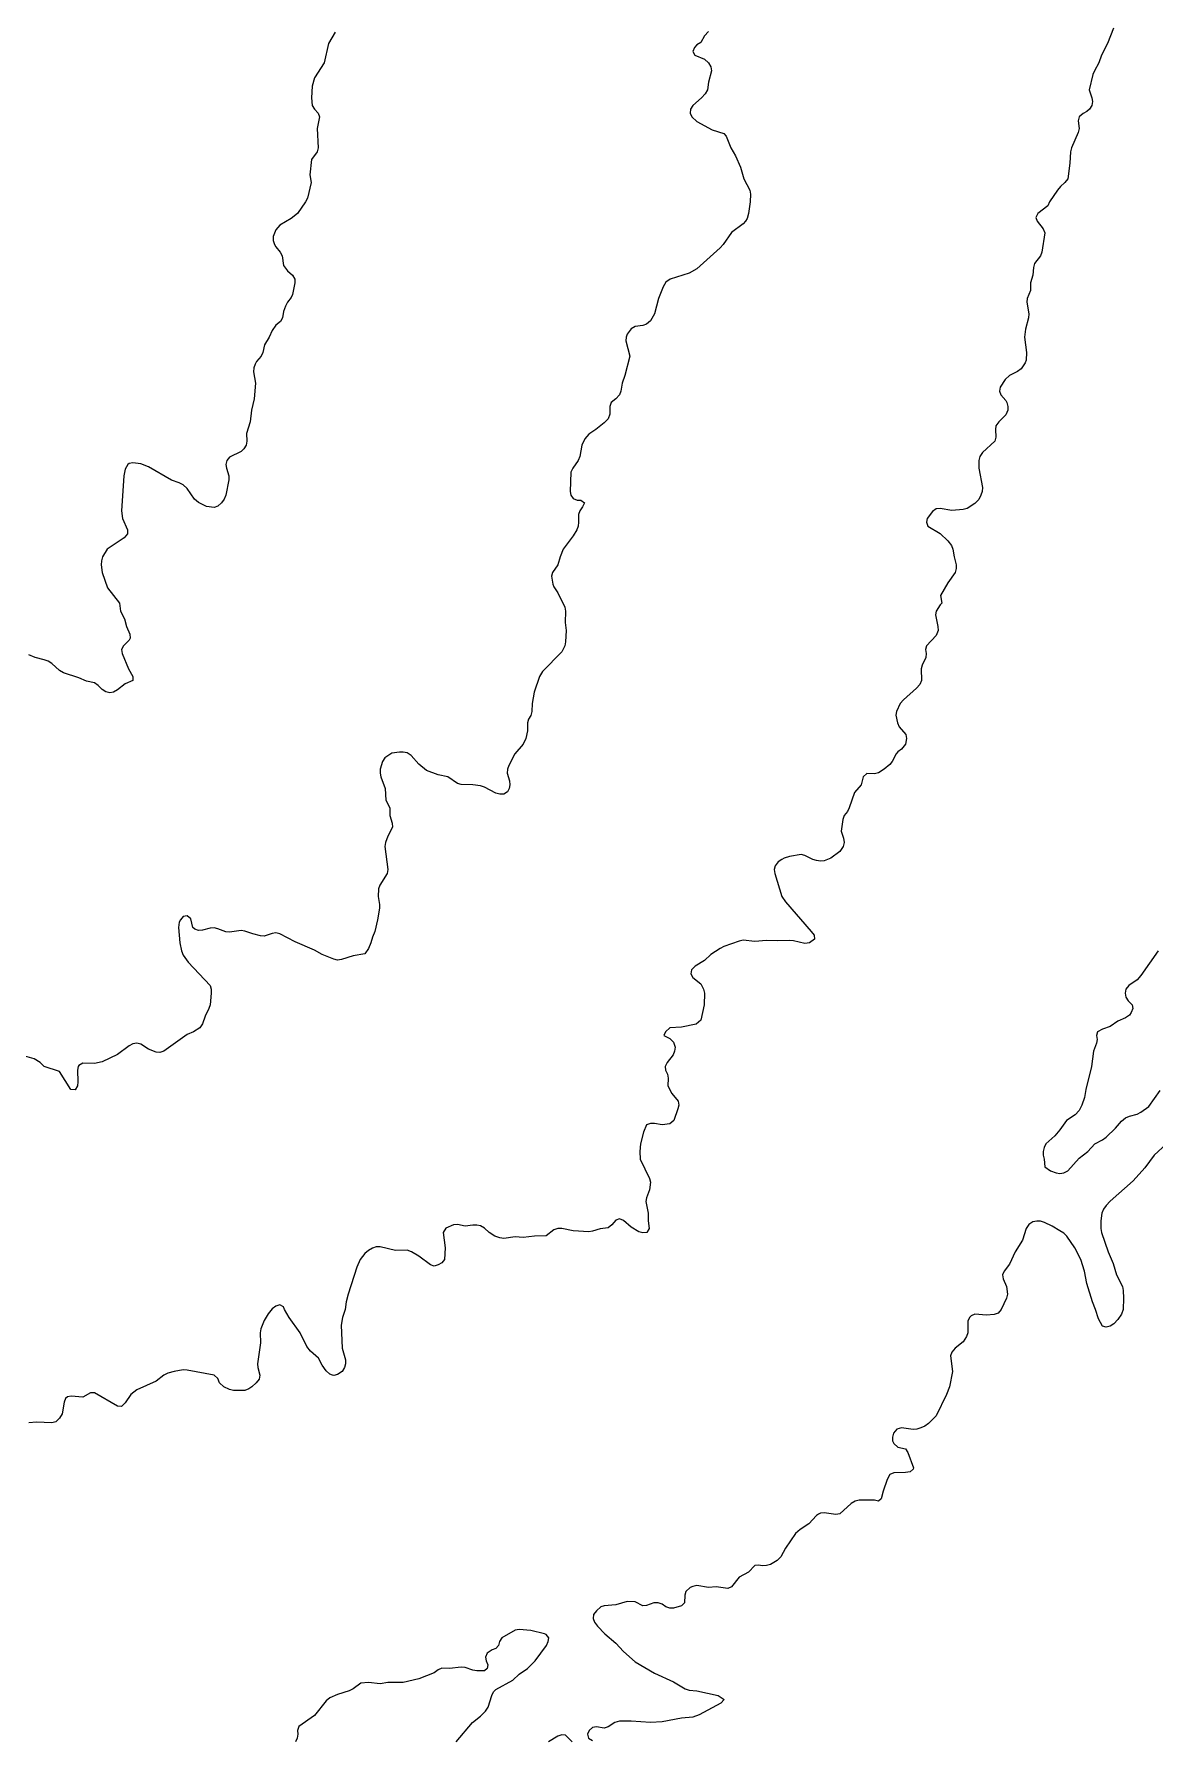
# Model space of a CAD drawing. Header units: metres. Extents: x 1651473 to 1651602, y 8211833 to 8211967.
# Drawn here: x 1651548.41 to 1651569.77, y 8211888.82 to 8211921.35 of the extents above; entities that cross this region are included whole.
import ezdxf

# ---------------------------------------------------------------- set-up
doc = ezdxf.new("R2010")
doc.units = ezdxf.units.M
doc.header["$MEASUREMENT"] = 0
doc.layers.add('Contour_Line_Minor', color=7, linetype='Continuous')

msp = doc.modelspace()

# ---------------------------------------------------------------- linework, layer by layer
at = {"layer": 'Contour_Line_Minor', "color": 36, "true_color": 0x804000}
for points in [[(1651561.259, 8211921.404, 152), (1651561.186, 8211921.319, 152), (1651561.112, 8211921.196, 152), (1651561.038, 8211921.149, 152), (1651560.993, 8211921.098, 152), (1651560.959, 8211921.024, 152), (1651561.001, 8211920.951, 152), (1651561.185, 8211920.874, 152), (1651561.259, 8211920.804, 152), (1651561.308, 8211920.73, 152), (1651561.317, 8211920.656, 152), (1651561.26, 8211920.436, 152), (1651561.242, 8211920.288, 152), (1651561.199, 8211920.215, 152), (1651561.13, 8211920.141, 152), (1651560.963, 8211919.994, 152), (1651560.92, 8211919.92, 152), (1651560.914, 8211919.847, 152), (1651560.943, 8211919.773, 152), (1651561.038, 8211919.687, 152), (1651561.332, 8211919.53, 152), (1651561.553, 8211919.456, 152), (1651561.598, 8211919.405, 152), (1651561.683, 8211919.184, 152), (1651561.774, 8211919.031, 152), (1651561.868, 8211918.816, 152), (1651561.931, 8211918.595, 152), (1651562.046, 8211918.375, 152), (1651562.058, 8211918.301, 152), (1651562.054, 8211918.154, 152), (1651562.021, 8211917.933, 152), (1651561.995, 8211917.84, 152), (1651561.966, 8211917.786, 152), (1651561.921, 8211917.735, 152), (1651561.7, 8211917.571, 152), (1651561.541, 8211917.344, 152), (1651561.48, 8211917.279, 152), (1651561.038, 8211916.879, 152), (1651560.891, 8211916.792, 152), (1651560.528, 8211916.682, 152), (1651560.449, 8211916.622, 152), (1651560.396, 8211916.534, 152), (1651560.31, 8211916.313, 152), (1651560.228, 8211916.019, 152), (1651560.155, 8211915.886, 152), (1651560.081, 8211915.824, 152), (1651560.007, 8211915.799, 152), (1651559.86, 8211915.778, 152), (1651559.787, 8211915.731, 152), (1651559.713, 8211915.629, 152), (1651559.694, 8211915.577, 152), (1651559.686, 8211915.504, 152), (1651559.76, 8211915.209, 152), (1651559.666, 8211914.841, 152), (1651559.613, 8211914.694, 152), (1651559.589, 8211914.547, 152), (1651559.566, 8211914.474, 152), (1651559.492, 8211914.395, 152), (1651559.405, 8211914.326, 152), (1651559.382, 8211914.252, 152), (1651559.379, 8211914.105, 152), (1651559.345, 8211914.015, 152), (1651559.271, 8211913.941, 152), (1651559.11, 8211913.811, 152), (1651558.977, 8211913.724, 152), (1651558.903, 8211913.634, 152), (1651558.848, 8211913.516, 152), (1651558.805, 8211913.296, 152), (1651558.779, 8211913.222, 152), (1651558.674, 8211913.075, 152), (1651558.639, 8211913.001, 152), (1651558.622, 8211912.633, 152), (1651558.635, 8211912.559, 152), (1651558.683, 8211912.498, 152), (1651558.756, 8211912.468, 152), (1651558.83, 8211912.465, 152), (1651558.897, 8211912.412, 152), (1651558.861, 8211912.339, 152), (1651558.805, 8211912.265, 152), (1651558.78, 8211912.191, 152), (1651558.784, 8211912.044, 152), (1651558.775, 8211911.971, 152), (1651558.752, 8211911.897, 152), (1651558.683, 8211911.784, 152), (1651558.492, 8211911.529, 152), (1651558.433, 8211911.382, 152), (1651558.391, 8211911.234, 152), (1651558.288, 8211911.087, 152), (1651558.265, 8211911.014, 152), (1651558.292, 8211910.866, 152), (1651558.314, 8211910.812, 152), (1651558.388, 8211910.698, 152), (1651558.519, 8211910.425, 152), (1651558.532, 8211910.351, 152), (1651558.528, 8211910.13, 152), (1651558.545, 8211909.983, 152), (1651558.536, 8211909.762, 152), (1651558.519, 8211909.689, 152), (1651558.462, 8211909.575, 152), (1651558.094, 8211909.197, 152), (1651558.042, 8211909.1, 152), (1651557.939, 8211908.805, 152), (1651557.9, 8211908.585, 152), (1651557.891, 8211908.437, 152), (1651557.873, 8211908.359, 152), (1651557.829, 8211908.29, 152), (1651557.812, 8211908.217, 152), (1651557.808, 8211908.069, 152), (1651557.776, 8211907.922, 152), (1651557.726, 8211907.815, 152), (1651557.567, 8211907.628, 152), (1651557.454, 8211907.407, 152), (1651557.429, 8211907.333, 152), (1651557.424, 8211907.26, 152), (1651557.468, 8211907.112, 152), (1651557.476, 8211907.039, 152), (1651557.463, 8211906.965, 152), (1651557.431, 8211906.901, 152), (1651557.358, 8211906.861, 152), (1651557.284, 8211906.859, 152), (1651557.21, 8211906.877, 152), (1651556.99, 8211906.991, 152), (1651556.916, 8211907.015, 152), (1651556.769, 8211907.039, 152), (1651556.548, 8211907.045, 152), (1651556.474, 8211907.065, 152), (1651556.292, 8211907.186, 152), (1651556.106, 8211907.23, 152), (1651555.885, 8211907.313, 152), (1651555.738, 8211907.428, 152), (1651555.591, 8211907.595, 152), (1651555.517, 8211907.644, 152), (1651555.444, 8211907.658, 152), (1651555.37, 8211907.657, 152), (1651555.223, 8211907.639, 152), (1651555.092, 8211907.554, 152), (1651555.047, 8211907.48, 152), (1651555, 8211907.333, 152), (1651555, 8211907.26, 152), (1651555.015, 8211907.186, 152), (1651555.097, 8211906.965, 152), (1651555.112, 8211906.744, 152), (1651555.187, 8211906.597, 152), (1651555.188, 8211906.45, 152), (1651555.23, 8211906.303, 152), (1651555.235, 8211906.229, 152), (1651555.149, 8211906.057, 152), (1651555.106, 8211905.935, 152), (1651555.094, 8211905.861, 152), (1651555.147, 8211905.419, 152), (1651555.134, 8211905.346, 152), (1651554.999, 8211905.125, 152), (1651554.971, 8211905.051, 152), (1651554.964, 8211904.904, 152), (1651554.991, 8211904.757, 152), (1651554.992, 8211904.683, 152), (1651554.954, 8211904.462, 152), (1651554.9, 8211904.242, 152), (1651554.855, 8211904.134, 152), (1651554.825, 8211904.021, 152), (1651554.781, 8211903.915, 152), (1651554.708, 8211903.815, 152), (1651554.487, 8211903.774, 152), (1651554.266, 8211903.707, 152), (1651554.192, 8211903.696, 152), (1651554.119, 8211903.712, 152), (1651553.898, 8211903.799, 152), (1651553.751, 8211903.884, 152), (1651553.383, 8211904.045, 152), (1651553.088, 8211904.194, 152), (1651553.015, 8211904.211, 152), (1651552.941, 8211904.204, 152), (1651552.794, 8211904.15, 152), (1651552.72, 8211904.156, 152), (1651552.573, 8211904.192, 152), (1651552.426, 8211904.246, 152), (1651552.352, 8211904.256, 152), (1651552.131, 8211904.226, 152), (1651552.058, 8211904.236, 152), (1651551.911, 8211904.292, 152), (1651551.837, 8211904.308, 152), (1651551.763, 8211904.304, 152), (1651551.616, 8211904.263, 152), (1651551.542, 8211904.257, 152), (1651551.469, 8211904.281, 152), (1651551.434, 8211904.315, 152), (1651551.395, 8211904.484, 152), (1651551.322, 8211904.541, 152), (1651551.248, 8211904.525, 152), (1651551.194, 8211904.462, 152), (1651551.174, 8211904.416, 152), (1651551.16, 8211904.315, 152), (1651551.182, 8211904.021, 152), (1651551.216, 8211903.874, 152), (1651551.248, 8211903.79, 152), (1651551.344, 8211903.653, 152), (1651551.76, 8211903.211, 152), (1651551.78, 8211903.138, 152), (1651551.781, 8211903.064, 152), (1651551.76, 8211902.843, 152), (1651551.74, 8211902.769, 152), (1651551.668, 8211902.622, 152), (1651551.616, 8211902.481, 152), (1651551.566, 8211902.401, 152), (1651551.444, 8211902.328, 152), (1651551.322, 8211902.276, 152), (1651550.88, 8211901.958, 152), (1651550.806, 8211901.933, 152), (1651550.733, 8211901.937, 152), (1651550.586, 8211901.997, 152), (1651550.438, 8211902.091, 152), (1651550.365, 8211902.107, 152), (1651550.291, 8211902.095, 152), (1651550.218, 8211902.062, 152), (1651549.997, 8211901.893, 152), (1651549.702, 8211901.755, 152), (1651549.555, 8211901.725, 152), (1651549.334, 8211901.726, 152), (1651549.261, 8211901.684, 152), (1651549.246, 8211901.665, 152), (1651549.233, 8211901.592, 152), (1651549.242, 8211901.371, 152), (1651549.233, 8211901.297, 152), (1651549.187, 8211901.218, 152), (1651549.107, 8211901.224, 152), (1651548.893, 8211901.567, 152), (1651548.598, 8211901.664, 152), (1651548.52, 8211901.739, 152), (1651548.409, 8211901.813, 152), (1651548.23, 8211901.863, 152)], [(1651568.977, 8211921.466, 151.5), (1651568.868, 8211921.172, 151.5), (1651568.75, 8211920.951, 151.5), (1651568.698, 8211920.804, 151.5), (1651568.615, 8211920.656, 151.5), (1651568.587, 8211920.583, 151.5), (1651568.518, 8211920.288, 151.5), (1651568.569, 8211920.141, 151.5), (1651568.581, 8211920.068, 151.5), (1651568.566, 8211919.994, 151.5), (1651568.521, 8211919.92, 151.5), (1651568.472, 8211919.876, 151.5), (1651568.399, 8211919.838, 151.5), (1651568.322, 8211919.773, 151.5), (1651568.306, 8211919.699, 151.5), (1651568.327, 8211919.552, 151.5), (1651568.309, 8211919.479, 151.5), (1651568.18, 8211919.184, 151.5), (1651568.158, 8211919.111, 151.5), (1651568.146, 8211918.89, 151.5), (1651568.106, 8211918.595, 151.5), (1651568.055, 8211918.522, 151.5), (1651567.972, 8211918.448, 151.5), (1651567.914, 8211918.375, 151.5), (1651567.761, 8211918.154, 151.5), (1651567.731, 8211918.08, 151.5), (1651567.538, 8211917.933, 151.5), (1651567.501, 8211917.859, 151.5), (1651567.526, 8211917.786, 151.5), (1651567.637, 8211917.638, 151.5), (1651567.67, 8211917.565, 151.5), (1651567.616, 8211917.197, 151.5), (1651567.585, 8211917.123, 151.5), (1651567.473, 8211916.976, 151.5), (1651567.453, 8211916.902, 151.5), (1651567.441, 8211916.755, 151.5), (1651567.397, 8211916.608, 151.5), (1651567.399, 8211916.461, 151.5), (1651567.337, 8211916.313, 151.5), (1651567.327, 8211916.24, 151.5), (1651567.364, 8211916.019, 151.5), (1651567.36, 8211915.945, 151.5), (1651567.302, 8211915.725, 151.5), (1651567.286, 8211915.577, 151.5), (1651567.322, 8211915.283, 151.5), (1651567.316, 8211915.136, 151.5), (1651567.295, 8211915.083, 151.5), (1651567.221, 8211914.973, 151.5), (1651567.148, 8211914.92, 151.5), (1651566.998, 8211914.841, 151.5), (1651566.917, 8211914.768, 151.5), (1651566.818, 8211914.62, 151.5), (1651566.804, 8211914.547, 151.5), (1651566.83, 8211914.473, 151.5), (1651566.927, 8211914.365, 151.5), (1651566.947, 8211914.326, 151.5), (1651566.966, 8211914.252, 151.5), (1651566.963, 8211914.179, 151.5), (1651566.927, 8211914.092, 151.5), (1651566.791, 8211913.958, 151.5), (1651566.74, 8211913.884, 151.5), (1651566.729, 8211913.811, 151.5), (1651566.74, 8211913.664, 151.5), (1651566.717, 8211913.59, 151.5), (1651566.485, 8211913.373, 151.5), (1651566.432, 8211913.296, 151.5), (1651566.411, 8211913.222, 151.5), (1651566.415, 8211913.075, 151.5), (1651566.483, 8211912.707, 151.5), (1651566.478, 8211912.633, 151.5), (1651566.454, 8211912.559, 151.5), (1651566.411, 8211912.476, 151.5), (1651566.338, 8211912.4, 151.5), (1651566.191, 8211912.304, 151.5), (1651566.117, 8211912.287, 151.5), (1651565.896, 8211912.271, 151.5), (1651565.675, 8211912.308, 151.5), (1651565.602, 8211912.298, 151.5), (1651565.528, 8211912.252, 151.5), (1651565.428, 8211912.118, 151.5), (1651565.417, 8211912.044, 151.5), (1651565.441, 8211911.971, 151.5), (1651565.675, 8211911.828, 151.5), (1651565.823, 8211911.69, 151.5), (1651565.891, 8211911.603, 151.5), (1651565.92, 8211911.529, 151.5), (1651565.941, 8211911.382, 151.5), (1651565.978, 8211911.234, 151.5), (1651565.982, 8211911.161, 151.5), (1651565.959, 8211911.087, 151.5), (1651565.823, 8211910.891, 151.5), (1651565.683, 8211910.646, 151.5), (1651565.707, 8211910.498, 151.5), (1651565.675, 8211910.47, 151.5), (1651565.597, 8211910.351, 151.5), (1651565.585, 8211910.278, 151.5), (1651565.632, 8211910.057, 151.5), (1651565.636, 8211909.983, 151.5), (1651565.602, 8211909.883, 151.5), (1651565.416, 8211909.689, 151.5), (1651565.398, 8211909.615, 151.5), (1651565.41, 8211909.541, 151.5), (1651565.402, 8211909.468, 151.5), (1651565.33, 8211909.321, 151.5), (1651565.315, 8211909.247, 151.5), (1651565.323, 8211909.026, 151.5), (1651565.29, 8211908.953, 151.5), (1651565.227, 8211908.879, 151.5), (1651564.978, 8211908.658, 151.5), (1651564.916, 8211908.585, 151.5), (1651564.844, 8211908.437, 151.5), (1651564.829, 8211908.364, 151.5), (1651564.86, 8211908.217, 151.5), (1651564.896, 8211908.143, 151.5), (1651565.019, 8211907.996, 151.5), (1651565.033, 8211907.922, 151.5), (1651565.013, 8211907.81, 151.5), (1651564.939, 8211907.718, 151.5), (1651564.866, 8211907.664, 151.5), (1651564.838, 8211907.628, 151.5), (1651564.764, 8211907.48, 151.5), (1651564.718, 8211907.426, 151.5), (1651564.607, 8211907.333, 151.5), (1651564.498, 8211907.266, 151.5), (1651564.424, 8211907.249, 151.5), (1651564.277, 8211907.251, 151.5), (1651564.207, 8211907.186, 151.5), (1651564.168, 8211907.039, 151.5), (1651564.044, 8211906.892, 151.5), (1651563.942, 8211906.597, 151.5), (1651563.909, 8211906.53, 151.5), (1651563.848, 8211906.45, 151.5), (1651563.82, 8211906.376, 151.5), (1651563.788, 8211906.155, 151.5), (1651563.835, 8211906.017, 151.5), (1651563.843, 8211905.935, 151.5), (1651563.828, 8211905.861, 151.5), (1651563.762, 8211905.766, 151.5), (1651563.595, 8211905.64, 151.5), (1651563.467, 8211905.589, 151.5), (1651563.393, 8211905.582, 151.5), (1651563.32, 8211905.591, 151.5), (1651563.246, 8211905.612, 151.5), (1651563.099, 8211905.689, 151.5), (1651563.025, 8211905.706, 151.5), (1651562.805, 8211905.672, 151.5), (1651562.702, 8211905.64, 151.5), (1651562.657, 8211905.613, 151.5), (1651562.59, 8211905.567, 151.5), (1651562.528, 8211905.493, 151.5), (1651562.513, 8211905.419, 151.5), (1651562.522, 8211905.346, 151.5), (1651562.661, 8211904.904, 151.5), (1651562.731, 8211904.805, 151.5), (1651563.22, 8211904.242, 151.5), (1651563.276, 8211904.168, 151.5), (1651563.28, 8211904.094, 151.5), (1651563.186, 8211904.021, 151.5), (1651563.099, 8211904.011, 151.5), (1651562.878, 8211904.063, 151.5), (1651562.805, 8211904.069, 151.5), (1651562.584, 8211904.061, 151.5), (1651562.363, 8211904.069, 151.5), (1651562.142, 8211904.046, 151.5), (1651561.921, 8211904.073, 151.5), (1651561.848, 8211904.057, 151.5), (1651561.553, 8211903.955, 151.5), (1651561.48, 8211903.915, 151.5), (1651561.306, 8211903.8, 151.5), (1651561.185, 8211903.685, 151.5), (1651561.006, 8211903.579, 151.5), (1651560.938, 8211903.506, 151.5), (1651560.925, 8211903.432, 151.5), (1651560.964, 8211903.36, 151.5), (1651561.112, 8211903.242, 151.5), (1651561.168, 8211903.138, 151.5), (1651561.183, 8211903.064, 151.5), (1651561.177, 8211902.843, 151.5), (1651561.117, 8211902.549, 151.5), (1651561.023, 8211902.475, 151.5), (1651560.744, 8211902.414, 151.5), (1651560.523, 8211902.405, 151.5), (1651560.443, 8211902.328, 151.5), (1651560.407, 8211902.254, 151.5), (1651560.523, 8211902.196, 151.5), (1651560.596, 8211902.127, 151.5), (1651560.622, 8211902.033, 151.5), (1651560.614, 8211901.96, 151.5), (1651560.585, 8211901.886, 151.5), (1651560.471, 8211901.739, 151.5), (1651560.434, 8211901.665, 151.5), (1651560.442, 8211901.592, 151.5), (1651560.479, 8211901.518, 151.5), (1651560.494, 8211901.445, 151.5), (1651560.487, 8211901.297, 151.5), (1651560.562, 8211901.15, 151.5), (1651560.682, 8211901.003, 151.5), (1651560.695, 8211900.929, 151.5), (1651560.674, 8211900.856, 151.5), (1651560.602, 8211900.635, 151.5), (1651560.523, 8211900.57, 151.5), (1651560.376, 8211900.554, 151.5), (1651560.228, 8211900.58, 151.5), (1651560.155, 8211900.58, 151.5), (1651560.081, 8211900.551, 151.5), (1651560.024, 8211900.414, 151.5), (1651559.964, 8211900.193, 151.5), (1651559.949, 8211900.046, 151.5), (1651559.96, 8211899.899, 151.5), (1651560.135, 8211899.531, 151.5), (1651560.153, 8211899.457, 151.5), (1651560.134, 8211899.31, 151.5), (1651560.08, 8211899.163, 151.5), (1651560.067, 8211899.089, 151.5), (1651560.109, 8211898.868, 151.5), (1651560.109, 8211898.721, 151.5), (1651560.132, 8211898.574, 151.5), (1651560.086, 8211898.5, 151.5), (1651560.007, 8211898.493, 151.5), (1651559.934, 8211898.515, 151.5), (1651559.787, 8211898.603, 151.5), (1651559.639, 8211898.731, 151.5), (1651559.566, 8211898.757, 151.5), (1651559.492, 8211898.737, 151.5), (1651559.42, 8211898.647, 151.5), (1651559.345, 8211898.587, 151.5), (1651559.198, 8211898.566, 151.5), (1651559.051, 8211898.524, 151.5), (1651558.977, 8211898.514, 151.5), (1651558.683, 8211898.53, 151.5), (1651558.462, 8211898.576, 151.5), (1651558.388, 8211898.578, 151.5), (1651558.314, 8211898.552, 151.5), (1651558.167, 8211898.435, 151.5), (1651557.946, 8211898.432, 151.5), (1651557.726, 8211898.402, 151.5), (1651557.578, 8211898.418, 151.5), (1651557.358, 8211898.385, 151.5), (1651557.284, 8211898.396, 151.5), (1651557.191, 8211898.427, 151.5), (1651557.078, 8211898.5, 151.5), (1651556.99, 8211898.582, 151.5), (1651556.916, 8211898.624, 151.5), (1651556.842, 8211898.641, 151.5), (1651556.769, 8211898.641, 151.5), (1651556.621, 8211898.622, 151.5), (1651556.474, 8211898.652, 151.5), (1651556.401, 8211898.648, 151.5), (1651556.253, 8211898.584, 151.5), (1651556.204, 8211898.5, 151.5), (1651556.242, 8211898.206, 151.5), (1651556.227, 8211897.985, 151.5), (1651556.18, 8211897.921, 151.5), (1651556.106, 8211897.881, 151.5), (1651556.033, 8211897.858, 151.5), (1651555.959, 8211897.883, 151.5), (1651555.738, 8211898.047, 151.5), (1651555.598, 8211898.132, 151.5), (1651555.517, 8211898.161, 151.5), (1651555.297, 8211898.156, 151.5), (1651555.002, 8211898.229, 151.5), (1651554.928, 8211898.228, 151.5), (1651554.855, 8211898.201, 151.5), (1651554.781, 8211898.156, 151.5), (1651554.708, 8211898.096, 151.5), (1651554.623, 8211897.985, 151.5), (1651554.557, 8211897.838, 151.5), (1651554.393, 8211897.322, 151.5), (1651554.353, 8211897.175, 151.5), (1651554.336, 8211897.028, 151.5), (1651554.283, 8211896.881, 151.5), (1651554.256, 8211896.734, 151.5), (1651554.279, 8211896.292, 151.5), (1651554.339, 8211896.071, 151.5), (1651554.342, 8211895.997, 151.5), (1651554.322, 8211895.924, 151.5), (1651554.276, 8211895.85, 151.5), (1651554.192, 8211895.789, 151.5), (1651554.119, 8211895.771, 151.5), (1651554.096, 8211895.777, 151.5), (1651554.045, 8211895.795, 151.5), (1651553.972, 8211895.861, 151.5), (1651553.898, 8211895.967, 151.5), (1651553.824, 8211896.1, 151.5), (1651553.677, 8211896.233, 151.5), (1651553.604, 8211896.327, 151.5), (1651553.476, 8211896.586, 151.5), (1651553.265, 8211896.881, 151.5), (1651553.179, 8211897.028, 151.5), (1651553.162, 8211897.081, 151.5), (1651553.088, 8211897.121, 151.5), (1651553.015, 8211897.096, 151.5), (1651552.941, 8211897.041, 151.5), (1651552.867, 8211896.951, 151.5), (1651552.794, 8211896.822, 151.5), (1651552.727, 8211896.66, 151.5), (1651552.716, 8211896.586, 151.5), (1651552.72, 8211896.392, 151.5), (1651552.664, 8211895.997, 151.5), (1651552.668, 8211895.924, 151.5), (1651552.709, 8211895.777, 151.5), (1651552.699, 8211895.703, 151.5), (1651552.642, 8211895.629, 151.5), (1651552.555, 8211895.556, 151.5), (1651552.499, 8211895.517, 151.5), (1651552.426, 8211895.489, 151.5), (1651552.205, 8211895.486, 151.5), (1651552.131, 8211895.503, 151.5), (1651552.025, 8211895.556, 151.5), (1651551.942, 8211895.629, 151.5), (1651551.911, 8211895.713, 151.5), (1651551.837, 8211895.779, 151.5), (1651551.322, 8211895.872, 151.5), (1651551.248, 8211895.878, 151.5), (1651551.078, 8211895.85, 151.5), (1651550.954, 8211895.815, 151.5), (1651550.88, 8211895.777, 151.5), (1651550.733, 8211895.666, 151.5), (1651550.365, 8211895.501, 151.5), (1651550.252, 8211895.409, 151.5), (1651550.144, 8211895.251, 151.5), (1651550.07, 8211895.184, 151.5), (1651549.997, 8211895.189, 151.5), (1651549.555, 8211895.44, 151.5), (1651549.481, 8211895.439, 151.5), (1651549.334, 8211895.359, 151.5), (1651549.113, 8211895.38, 151.5), (1651549.04, 8211895.363, 151.5), (1651549.007, 8211895.335, 151.5), (1651548.978, 8211895.261, 151.5), (1651548.941, 8211895.041, 151.5), (1651548.893, 8211894.958, 151.5), (1651548.819, 8211894.891, 151.5), (1651548.745, 8211894.87, 151.5), (1651548.451, 8211894.885, 151.5), (1651548.304, 8211894.872, 151.5)], [(1651554.142, 8211921.392, 152.5), (1651554.015, 8211921.172, 152.5), (1651553.936, 8211920.804, 152.5), (1651553.751, 8211920.518, 152.5), (1651553.707, 8211920.362, 152.5), (1651553.692, 8211920.141, 152.5), (1651553.704, 8211919.994, 152.5), (1651553.751, 8211919.924, 152.5), (1651553.823, 8211919.847, 152.5), (1651553.844, 8211919.773, 152.5), (1651553.799, 8211919.552, 152.5), (1651553.821, 8211919.184, 152.5), (1651553.799, 8211919.111, 152.5), (1651553.693, 8211918.963, 152.5), (1651553.659, 8211918.669, 152.5), (1651553.687, 8211918.522, 152.5), (1651553.616, 8211918.227, 152.5), (1651553.582, 8211918.154, 152.5), (1651553.426, 8211917.933, 152.5), (1651553.309, 8211917.837, 152.5), (1651553.09, 8211917.712, 152.5), (1651553.015, 8211917.618, 152.5), (1651552.96, 8211917.491, 152.5), (1651552.963, 8211917.418, 152.5), (1651552.989, 8211917.344, 152.5), (1651553.015, 8211917.296, 152.5), (1651553.099, 8211917.197, 152.5), (1651553.133, 8211917.123, 152.5), (1651553.162, 8211916.941, 152.5), (1651553.235, 8211916.839, 152.5), (1651553.332, 8211916.755, 152.5), (1651553.374, 8211916.682, 152.5), (1651553.379, 8211916.608, 152.5), (1651553.333, 8211916.387, 152.5), (1651553.309, 8211916.332, 152.5), (1651553.239, 8211916.24, 152.5), (1651553.2, 8211916.166, 152.5), (1651553.162, 8211916.062, 152.5), (1651553.14, 8211915.945, 152.5), (1651553.102, 8211915.872, 152.5), (1651553.015, 8211915.802, 152.5), (1651552.941, 8211915.7, 152.5), (1651552.886, 8211915.577, 152.5), (1651552.8, 8211915.43, 152.5), (1651552.769, 8211915.283, 152.5), (1651552.737, 8211915.209, 152.5), (1651552.647, 8211915.108, 152.5), (1651552.618, 8211915.062, 152.5), (1651552.593, 8211914.989, 152.5), (1651552.587, 8211914.915, 152.5), (1651552.625, 8211914.694, 152.5), (1651552.601, 8211914.4, 152.5), (1651552.549, 8211914.179, 152.5), (1651552.525, 8211913.958, 152.5), (1651552.457, 8211913.737, 152.5), (1651552.46, 8211913.59, 152.5), (1651552.45, 8211913.516, 152.5), (1651552.405, 8211913.443, 152.5), (1651552.352, 8211913.393, 152.5), (1651552.131, 8211913.285, 152.5), (1651552.077, 8211913.222, 152.5), (1651552.06, 8211913.148, 152.5), (1651552.071, 8211913.075, 152.5), (1651552.118, 8211912.927, 152.5), (1651552.116, 8211912.854, 152.5), (1651552.059, 8211912.559, 152.5), (1651552.032, 8211912.486, 152.5), (1651551.981, 8211912.412, 152.5), (1651551.911, 8211912.352, 152.5), (1651551.837, 8211912.327, 152.5), (1651551.69, 8211912.346, 152.5), (1651551.542, 8211912.422, 152.5), (1651551.463, 8211912.486, 152.5), (1651551.322, 8211912.691, 152.5), (1651551.248, 8211912.756, 152.5), (1651551.174, 8211912.794, 152.5), (1651551.027, 8211912.844, 152.5), (1651550.586, 8211913.099, 152.5), (1651550.438, 8211913.157, 152.5), (1651550.291, 8211913.177, 152.5), (1651550.218, 8211913.164, 152.5), (1651550.195, 8211913.148, 152.5), (1651550.144, 8211913.055, 152.5), (1651550.116, 8211912.927, 152.5), (1651550.072, 8211912.265, 152.5), (1651550.091, 8211912.118, 152.5), (1651550.187, 8211911.897, 152.5), (1651550.189, 8211911.823, 152.5), (1651550.122, 8211911.75, 152.5), (1651549.802, 8211911.529, 152.5), (1651549.713, 8211911.382, 152.5), (1651549.69, 8211911.308, 152.5), (1651549.683, 8211911.234, 152.5), (1651549.702, 8211911.087, 152.5), (1651549.806, 8211910.793, 152.5), (1651550.037, 8211910.498, 152.5), (1651550.056, 8211910.351, 152.5), (1651550.129, 8211910.204, 152.5), (1651550.167, 8211910.057, 152.5), (1651550.229, 8211909.91, 152.5), (1651550.236, 8211909.836, 152.5), (1651550.218, 8211909.796, 152.5), (1651550.112, 8211909.689, 152.5), (1651550.073, 8211909.615, 152.5), (1651550.084, 8211909.541, 152.5), (1651550.205, 8211909.247, 152.5), (1651550.289, 8211909.1, 152.5), (1651550.286, 8211909.026, 152.5), (1651550.144, 8211908.962, 152.5), (1651549.997, 8211908.849, 152.5), (1651549.923, 8211908.807, 152.5), (1651549.849, 8211908.788, 152.5), (1651549.776, 8211908.809, 152.5), (1651549.702, 8211908.856, 152.5), (1651549.629, 8211908.932, 152.5), (1651549.555, 8211908.985, 152.5), (1651549.408, 8211909.012, 152.5), (1651549.261, 8211909.077, 152.5), (1651548.966, 8211909.171, 152.5), (1651548.893, 8211909.216, 152.5), (1651548.745, 8211909.351, 152.5), (1651548.674, 8211909.394, 152.5), (1651548.598, 8211909.422, 152.5), (1651548.428, 8211909.468, 152.5), (1651548.304, 8211909.518, 152.5)], [(1651569.829, 8211903.874, 151), (1651569.503, 8211903.402, 151), (1651569.429, 8211903.32, 151), (1651569.27, 8211903.211, 151), (1651569.216, 8211903.138, 151), (1651569.2, 8211903.064, 151), (1651569.212, 8211902.99, 151), (1651569.26, 8211902.917, 151), (1651569.336, 8211902.843, 151), (1651569.351, 8211902.769, 151), (1651569.316, 8211902.696, 151), (1651569.282, 8211902.646, 151), (1651569.209, 8211902.596, 151), (1651569.061, 8211902.528, 151), (1651568.914, 8211902.43, 151), (1651568.767, 8211902.38, 151), (1651568.672, 8211902.328, 151), (1651568.658, 8211902.254, 151), (1651568.666, 8211902.181, 151), (1651568.655, 8211902.107, 151), (1651568.597, 8211901.96, 151), (1651568.563, 8211901.665, 151), (1651568.451, 8211901.224, 151), (1651568.425, 8211901.076, 151), (1651568.375, 8211900.929, 151), (1651568.325, 8211900.829, 151), (1651568.252, 8211900.744, 151), (1651568.082, 8211900.635, 151), (1651567.957, 8211900.454, 151), (1651567.861, 8211900.34, 151), (1651567.692, 8211900.193, 151), (1651567.655, 8211900.12, 151), (1651567.641, 8211900.046, 151), (1651567.642, 8211899.972, 151), (1651567.66, 8211899.899, 151), (1651567.672, 8211899.752, 151), (1651567.78, 8211899.678, 151), (1651567.884, 8211899.639, 151), (1651567.957, 8211899.623, 151), (1651568.031, 8211899.638, 151), (1651568.109, 8211899.678, 151), (1651568.325, 8211899.919, 151), (1651568.49, 8211900.046, 151), (1651568.622, 8211900.193, 151), (1651568.77, 8211900.267, 151), (1651568.841, 8211900.317, 151), (1651569.02, 8211900.488, 151), (1651569.135, 8211900.624, 151), (1651569.209, 8211900.686, 151), (1651569.282, 8211900.718, 151), (1651569.429, 8211900.755, 151), (1651569.503, 8211900.794, 151), (1651569.65, 8211900.904, 151), (1651569.871, 8211901.207, 151)], [(1651569.991, 8211900.193, 151), (1651569.755, 8211899.972, 151), (1651569.577, 8211899.732, 151), (1651569.356, 8211899.484, 151), (1651568.914, 8211899.099, 151), (1651568.837, 8211899.015, 151), (1651568.788, 8211898.942, 151), (1651568.758, 8211898.868, 151), (1651568.736, 8211898.721, 151), (1651568.738, 8211898.574, 151), (1651568.753, 8211898.5, 151), (1651568.875, 8211898.132, 151), (1651568.972, 8211897.911, 151), (1651569.035, 8211897.69, 151), (1651569.148, 8211897.47, 151), (1651569.165, 8211897.396, 151), (1651569.171, 8211897.249, 151), (1651569.161, 8211897.028, 151), (1651569.135, 8211896.944, 151), (1651569.061, 8211896.837, 151), (1651568.988, 8211896.758, 151), (1651568.914, 8211896.712, 151), (1651568.841, 8211896.692, 151), (1651568.767, 8211896.712, 151), (1651568.693, 8211896.852, 151), (1651568.639, 8211897.028, 151), (1651568.577, 8211897.175, 151), (1651568.472, 8211897.526, 151), (1651568.425, 8211897.764, 151), (1651568.36, 8211897.985, 151), (1651568.245, 8211898.206, 151), (1651568.09, 8211898.427, 151), (1651568.031, 8211898.484, 151), (1651567.957, 8211898.534, 151), (1651567.81, 8211898.622, 151), (1651567.663, 8211898.692, 151), (1651567.589, 8211898.713, 151), (1651567.516, 8211898.715, 151), (1651567.442, 8211898.702, 151), (1651567.368, 8211898.654, 151), (1651567.315, 8211898.574, 151), (1651567.248, 8211898.353, 151), (1651567.105, 8211898.132, 151), (1651567, 8211897.893, 151), (1651566.896, 8211897.764, 151), (1651566.866, 8211897.69, 151), (1651566.879, 8211897.617, 151), (1651566.943, 8211897.47, 151), (1651566.962, 8211897.322, 151), (1651566.939, 8211897.249, 151), (1651566.838, 8211897.028, 151), (1651566.779, 8211896.961, 151), (1651566.706, 8211896.934, 151), (1651566.559, 8211896.922, 151), (1651566.338, 8211896.94, 151), (1651566.264, 8211896.912, 151), (1651566.235, 8211896.881, 151), (1651566.204, 8211896.807, 151), (1651566.2, 8211896.586, 151), (1651566.178, 8211896.513, 151), (1651566.117, 8211896.414, 151), (1651565.963, 8211896.292, 151), (1651565.896, 8211896.218, 151), (1651565.872, 8211896.145, 151), (1651565.908, 8211895.85, 151), (1651565.853, 8211895.556, 151), (1651565.795, 8211895.409, 151), (1651565.602, 8211895.001, 151), (1651565.455, 8211894.858, 151), (1651565.381, 8211894.807, 151), (1651565.307, 8211894.774, 151), (1651565.234, 8211894.75, 151), (1651565.16, 8211894.742, 151), (1651564.939, 8211894.776, 151), (1651564.849, 8211894.746, 151), (1651564.787, 8211894.673, 151), (1651564.765, 8211894.599, 151), (1651564.768, 8211894.525, 151), (1651564.792, 8211894.473, 151), (1651564.866, 8211894.403, 151), (1651565.013, 8211894.373, 151), (1651565.06, 8211894.304, 151), (1651565.166, 8211894.01, 151), (1651565.16, 8211893.987, 151), (1651565.105, 8211893.936, 151), (1651565.013, 8211893.923, 151), (1651564.792, 8211893.916, 151), (1651564.718, 8211893.884, 151), (1651564.666, 8211893.789, 151), (1651564.587, 8211893.568, 151), (1651564.553, 8211893.421, 151), (1651564.498, 8211893.378, 151), (1651564.424, 8211893.396, 151), (1651564.13, 8211893.396, 151), (1651564.056, 8211893.378, 151), (1651563.982, 8211893.334, 151), (1651563.762, 8211893.136, 151), (1651563.688, 8211893.124, 151), (1651563.467, 8211893.154, 151), (1651563.393, 8211893.145, 151), (1651563.354, 8211893.127, 151), (1651563.32, 8211893.104, 151), (1651563.173, 8211892.94, 151), (1651563.006, 8211892.832, 151), (1651562.918, 8211892.759, 151), (1651562.731, 8211892.479, 151), (1651562.642, 8211892.317, 151), (1651562.57, 8211892.243, 151), (1651562.443, 8211892.17, 151), (1651562.363, 8211892.15, 151), (1651562.289, 8211892.145, 151), (1651562.216, 8211892.157, 151), (1651562.142, 8211892.149, 151), (1651562.022, 8211892.023, 151), (1651561.848, 8211891.924, 151), (1651561.7, 8211891.743, 151), (1651561.627, 8211891.71, 151), (1651561.406, 8211891.741, 151), (1651561.259, 8211891.732, 151), (1651561.038, 8211891.764, 151), (1651560.964, 8211891.75, 151), (1651560.908, 8211891.728, 151), (1651560.827, 8211891.655, 151), (1651560.807, 8211891.581, 151), (1651560.8, 8211891.434, 151), (1651560.744, 8211891.38, 151), (1651560.596, 8211891.336, 151), (1651560.523, 8211891.333, 151), (1651560.449, 8211891.359, 151), (1651560.376, 8211891.412, 151), (1651560.302, 8211891.435, 151), (1651560.218, 8211891.434, 151), (1651560.081, 8211891.387, 151), (1651560.007, 8211891.382, 151), (1651559.86, 8211891.457, 151), (1651559.713, 8211891.465, 151), (1651559.492, 8211891.398, 151), (1651559.271, 8211891.379, 151), (1651559.208, 8211891.36, 151), (1651559.127, 8211891.287, 151), (1651559.066, 8211891.213, 151), (1651559.059, 8211891.139, 151), (1651559.09, 8211891.066, 151), (1651559.146, 8211890.992, 151), (1651559.284, 8211890.845, 151), (1651559.492, 8211890.668, 151), (1651559.639, 8211890.506, 151), (1651559.86, 8211890.311, 151), (1651560.228, 8211890.097, 151), (1651560.596, 8211889.928, 151), (1651560.817, 8211889.796, 151), (1651560.891, 8211889.773, 151), (1651561.038, 8211889.756, 151), (1651561.444, 8211889.667, 151), (1651561.557, 8211889.594, 151), (1651561.496, 8211889.52, 151), (1651561.081, 8211889.299, 151), (1651560.964, 8211889.254, 151), (1651560.744, 8211889.236, 151), (1651560.376, 8211889.167, 151), (1651560.155, 8211889.153, 151), (1651559.787, 8211889.181, 151), (1651559.566, 8211889.181, 151), (1651559.478, 8211889.152, 151), (1651559.345, 8211889.07, 151), (1651559.271, 8211889.048, 151), (1651559.124, 8211889.073, 151), (1651559.051, 8211889.061, 151), (1651558.983, 8211889.005, 151), (1651558.953, 8211888.931, 151), (1651558.976, 8211888.857, 151), (1651559.051, 8211888.81, 151)], [(1651556.449, 8211888.784, 151), (1651556.765, 8211889.152, 151), (1651556.916, 8211889.275, 151), (1651557.012, 8211889.373, 151), (1651557.064, 8211889.446, 151), (1651557.132, 8211889.667, 151), (1651557.165, 8211889.741, 151), (1651557.21, 8211889.782, 151), (1651557.532, 8211889.962, 151), (1651557.652, 8211890.073, 151), (1651557.81, 8211890.182, 151), (1651557.957, 8211890.33, 151), (1651558.173, 8211890.624, 151), (1651558.206, 8211890.698, 151), (1651558.22, 8211890.771, 151), (1651558.167, 8211890.833, 151), (1651558.132, 8211890.845, 151), (1651557.873, 8211890.91, 151), (1651557.652, 8211890.926, 151), (1651557.578, 8211890.914, 151), (1651557.321, 8211890.771, 151), (1651557.277, 8211890.698, 151), (1651557.258, 8211890.624, 151), (1651557.21, 8211890.565, 151), (1651557.137, 8211890.541, 151), (1651557.04, 8211890.477, 151), (1651557.008, 8211890.403, 151), (1651557.022, 8211890.33, 151), (1651557.054, 8211890.256, 151), (1651557.041, 8211890.182, 151), (1651556.99, 8211890.139, 151), (1651556.842, 8211890.142, 151), (1651556.769, 8211890.154, 151), (1651556.621, 8211890.201, 151), (1651556.548, 8211890.21, 151), (1651556.327, 8211890.183, 151), (1651556.18, 8211890.188, 151), (1651556.106, 8211890.156, 151), (1651556.033, 8211890.103, 151), (1651555.738, 8211889.989, 151), (1651555.444, 8211889.916, 151), (1651555.149, 8211889.915, 151), (1651555.002, 8211889.894, 151), (1651554.781, 8211889.917, 151), (1651554.634, 8211889.907, 151), (1651554.487, 8211889.795, 151), (1651554.413, 8211889.758, 151), (1651554.192, 8211889.689, 151), (1651554.045, 8211889.625, 151), (1651553.972, 8211889.57, 151), (1651553.751, 8211889.285, 151), (1651553.452, 8211889.078, 151), (1651553.428, 8211889.005, 151), (1651553.431, 8211888.931, 151), (1651553.419, 8211888.857, 151), (1651553.388, 8211888.784, 151)], [(1651558.66, 8211888.784, 151), (1651558.535, 8211888.91, 151), (1651558.462, 8211888.919, 151), (1651558.388, 8211888.892, 151), (1651558.211, 8211888.784, 151)]]:
    msp.add_polyline3d(points, dxfattribs=at)

doc.saveas('drawing.dxf')
